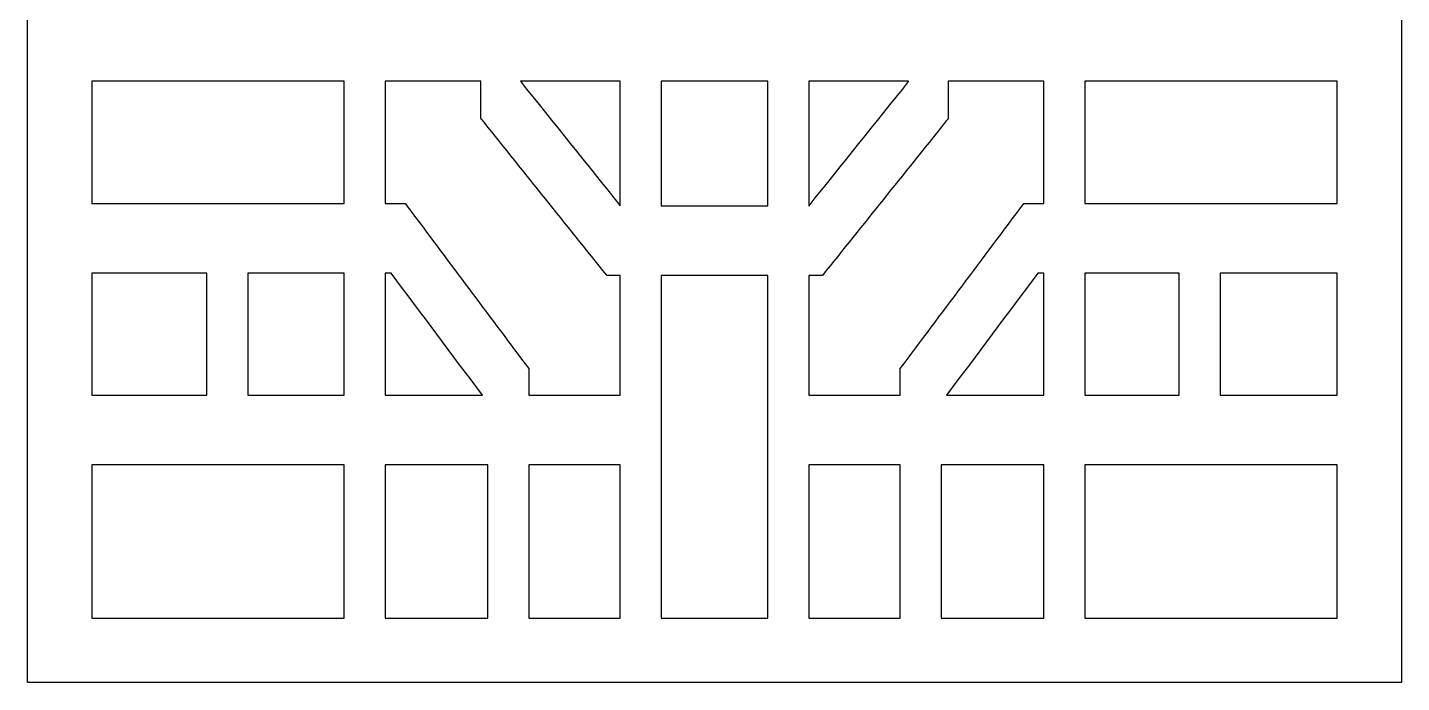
# Model space of a CAD drawing. Header units: centimetres. Extents: x 7.81 to 12.93, y -0.75 to 9.
# Drawn here: x 7.81 to 12.93, y -0.75 to 1.69 of the extents above; entities that cross this region are included whole.
import ezdxf

# ---------------------------------------------------------------- set-up
doc = ezdxf.new("R2010")
doc.units = ezdxf.units.CM
doc.header["$MEASUREMENT"] = 0
doc.layers.add('layer 1', color=7, linetype='Continuous')

msp = doc.modelspace()

# ---------------------------------------------------------------- linework, layer by layer
at = {"layer": 'layer 1', "color": 250, "lineweight": 30}
for points, knots in [([(12.92771, 4.11537), (12.92771, 4.11537), (12.92771, 4.13556), (12.92771, 4.13556), (12.92771, 4.13556), (12.92771, 4.13556), (12.92771, 9.00077), (12.92771, 9.00077), (12.92771, 9.00077), (11.22116, 9.00077), (9.51461, 9.00077), (7.80806, 9.00077), (7.80806, 9.00077), (7.80806, 9.00077), (7.80806, 4.13556), (7.80806, 4.13556), (7.80806, 4.13556), (7.80806, 4.13556), (7.80806, 4.11537), (7.80806, 4.11537), (7.80806, 4.11537), (7.80806, 4.11537), (7.80806, -0.74983), (7.80806, -0.74983), (7.80806, -0.74983), (9.51461, -0.74983), (11.22116, -0.74983), (12.92771, -0.74983), (12.92771, -0.74983), (12.92771, -0.74983), (12.92771, 4.11537), (12.92771, 4.11537)], [0, 0, 0, 0, 0.1111111, 0.1111111, 0.1111111, 0.1111111, 0.2222222, 0.2222222, 0.2222222, 0.2222222, 0.3333333, 0.3333333, 0.3333333, 0.3333333, 0.4444444, 0.4444444, 0.4444444, 0.4444444, 0.5555556, 0.5555556, 0.5555556, 0.5555556, 0.6666667, 0.6666667, 0.6666667, 0.6666667, 0.7777778, 0.7777778, 0.7777778, 0.7777778, 1, 1, 1, 1]), ([(8.04758, 1.0371), (8.04758, 1.18898), (8.04758, 1.34086), (8.04758, 1.49273), (8.04758, 1.49273), (8.36119, 1.49273), (8.67481, 1.49273), (8.98843, 1.49273), (8.98843, 1.49273), (8.98843, 1.34086), (8.98843, 1.18898), (8.98843, 1.0371), (8.98843, 1.0371), (8.67481, 1.0371), (8.36119, 1.0371), (8.04758, 1.0371)], [0, 0, 0, 0, 0.2, 0.2, 0.2, 0.2, 0.4, 0.4, 0.4, 0.4, 0.6, 0.6, 0.6, 0.6, 1, 1, 1, 1]), ([(9.14081, 1.0371), (9.14081, 1.18898), (9.14081, 1.34086), (9.14081, 1.49273), (9.14081, 1.49273), (9.25952, 1.49273), (9.37821, 1.49273), (9.49691, 1.49273), (9.49691, 1.49273), (9.49691, 1.45099), (9.49691, 1.40924), (9.49691, 1.3675), (9.49691, 1.3675), (9.49691, 1.36339), (9.49691, 1.35927), (9.49691, 1.35516), (9.49691, 1.35516), (9.50107, 1.34996), (9.50523, 1.34477), (9.50939, 1.33957), (9.50939, 1.33957), (9.66176, 1.14934), (9.81412, 0.9591), (9.96649, 0.76886), (9.96649, 0.76886), (9.96649, 0.76876), (9.96649, 0.76865), (9.96649, 0.76855), (9.96649, 0.76855), (9.96657, 0.76855), (9.96665, 0.76855), (9.96673, 0.76855), (9.96673, 0.76855), (9.98342, 0.76855), (10.00011, 0.76855), (10.0168, 0.76855), (10.0168, 0.76855), (10.0168, 0.61959), (10.0168, 0.47062), (10.0168, 0.32165), (10.0168, 0.32165), (9.90305, 0.32165), (9.7893, 0.32165), (9.67555, 0.32165), (9.67555, 0.32165), (9.67555, 0.35473), (9.67555, 0.38781), (9.67555, 0.42089), (9.67555, 0.42089), (9.53554, 0.60826), (9.39553, 0.79563), (9.25552, 0.983), (9.25552, 0.983), (9.24204, 1.00103), (9.22857, 1.01907), (9.2151, 1.0371), (9.2151, 1.0371), (9.21137, 1.0371), (9.20764, 1.0371), (9.20392, 1.0371), (9.20392, 1.0371), (9.18288, 1.0371), (9.16185, 1.0371), (9.14081, 1.0371)], [0, 0, 0, 0, 0.0588235, 0.0588235, 0.0588235, 0.0588235, 0.1176471, 0.1176471, 0.1176471, 0.1176471, 0.1764706, 0.1764706, 0.1764706, 0.1764706, 0.2352941, 0.2352941, 0.2352941, 0.2352941, 0.2941176, 0.2941176, 0.2941176, 0.2941176, 0.3529412, 0.3529412, 0.3529412, 0.3529412, 0.4117647, 0.4117647, 0.4117647, 0.4117647, 0.4705882, 0.4705882, 0.4705882, 0.4705882, 0.5294118, 0.5294118, 0.5294118, 0.5294118, 0.5882353, 0.5882353, 0.5882353, 0.5882353, 0.6470588, 0.6470588, 0.6470588, 0.6470588, 0.7058824, 0.7058824, 0.7058824, 0.7058824, 0.7647059, 0.7647059, 0.7647059, 0.7647059, 0.8235294, 0.8235294, 0.8235294, 0.8235294, 0.8823529, 0.8823529, 0.8823529, 0.8823529, 1, 1, 1, 1]), ([(10.0168, 1.49273), (10.0168, 1.33795), (10.0168, 1.18316), (10.0168, 1.02838), (10.0168, 1.02838), (10.01672, 1.02838), (10.01664, 1.02838), (10.01656, 1.02838), (10.01656, 1.02838), (9.89259, 1.18316), (9.76862, 1.33795), (9.64465, 1.49273), (9.64465, 1.49273), (9.7687, 1.49273), (9.89275, 1.49273), (10.0168, 1.49273)], [0, 0, 0, 0, 0.2, 0.2, 0.2, 0.2, 0.4, 0.4, 0.4, 0.4, 0.6, 0.6, 0.6, 0.6, 1, 1, 1, 1]), ([(10.56662, 1.49273), (10.56662, 1.33795), (10.56662, 1.18316), (10.56662, 1.02838), (10.56662, 1.02838), (10.43414, 1.02838), (10.30166, 1.02838), (10.16918, 1.02838), (10.16918, 1.02838), (10.16918, 1.18316), (10.16918, 1.33795), (10.16918, 1.49273), (10.16918, 1.49273), (10.30166, 1.49273), (10.43414, 1.49273), (10.56662, 1.49273)], [0, 0, 0, 0, 0.2, 0.2, 0.2, 0.2, 0.4, 0.4, 0.4, 0.4, 0.6, 0.6, 0.6, 0.6, 1, 1, 1, 1]), ([(11.22411, 1.33539), (11.22903, 1.34153), (11.23394, 1.34767), (11.23886, 1.35382), (11.23886, 1.35382), (11.23886, 1.40012), (11.23886, 1.44643), (11.23886, 1.49273), (11.23886, 1.49273), (11.35756, 1.49273), (11.47626, 1.49273), (11.59496, 1.49273), (11.59496, 1.49273), (11.59496, 1.34086), (11.59496, 1.18898), (11.59496, 1.0371), (11.59496, 1.0371), (11.5702, 1.0371), (11.54544, 1.0371), (11.52068, 1.0371), (11.52068, 1.0371), (11.36719, 0.8317), (11.21371, 0.62629), (11.06022, 0.42089), (11.06022, 0.42089), (11.06022, 0.38781), (11.06022, 0.35473), (11.06022, 0.32165), (11.06022, 0.32165), (10.94649, 0.32165), (10.83275, 0.32165), (10.71901, 0.32165), (10.71901, 0.32165), (10.71901, 0.47062), (10.71901, 0.61959), (10.71901, 0.76855), (10.71901, 0.76855), (10.73605, 0.76855), (10.75308, 0.76855), (10.77012, 0.76855), (10.77012, 0.76855), (10.92145, 0.9575), (11.07278, 1.14645), (11.22411, 1.33539)], [0, 0, 0, 0, 0.0833333, 0.0833333, 0.0833333, 0.0833333, 0.1666667, 0.1666667, 0.1666667, 0.1666667, 0.25, 0.25, 0.25, 0.25, 0.3333333, 0.3333333, 0.3333333, 0.3333333, 0.4166667, 0.4166667, 0.4166667, 0.4166667, 0.5, 0.5, 0.5, 0.5, 0.5833333, 0.5833333, 0.5833333, 0.5833333, 0.6666667, 0.6666667, 0.6666667, 0.6666667, 0.75, 0.75, 0.75, 0.75, 0.8333333, 0.8333333, 0.8333333, 0.8333333, 1, 1, 1, 1]), ([(11.09115, 1.49273), (11.09115, 1.49229), (11.09115, 1.49187), (11.09115, 1.49143), (11.09115, 1.49143), (10.96753, 1.33708), (10.84392, 1.18272), (10.72029, 1.02838), (10.72029, 1.02838), (10.71986, 1.02838), (10.71944, 1.02838), (10.71901, 1.02838), (10.71901, 1.02838), (10.71901, 1.18316), (10.71901, 1.33795), (10.71901, 1.49273), (10.71901, 1.49273), (10.84306, 1.49273), (10.96711, 1.49273), (11.09115, 1.49273)], [0, 0, 0, 0, 0.1666667, 0.1666667, 0.1666667, 0.1666667, 0.3333333, 0.3333333, 0.3333333, 0.3333333, 0.5, 0.5, 0.5, 0.5, 0.6666667, 0.6666667, 0.6666667, 0.6666667, 1, 1, 1, 1]), ([(12.68819, 1.49273), (12.68819, 1.34086), (12.68819, 1.18898), (12.68819, 1.0371), (12.68819, 1.0371), (12.37457, 1.0371), (12.06096, 1.0371), (11.74734, 1.0371), (11.74734, 1.0371), (11.74734, 1.18898), (11.74734, 1.34086), (11.74734, 1.49273), (11.74734, 1.49273), (12.06096, 1.49273), (12.37457, 1.49273), (12.68819, 1.49273)], [0, 0, 0, 0, 0.2, 0.2, 0.2, 0.2, 0.4, 0.4, 0.4, 0.4, 0.6, 0.6, 0.6, 0.6, 1, 1, 1, 1]), ([(8.04758, 0.32165), (8.04758, 0.47352), (8.04758, 0.6254), (8.04758, 0.77727), (8.04758, 0.77727), (8.19041, 0.77727), (8.33325, 0.77727), (8.47609, 0.77727), (8.47609, 0.77727), (8.47609, 0.6254), (8.47609, 0.47352), (8.47609, 0.32165), (8.47609, 0.32165), (8.33325, 0.32165), (8.19041, 0.32165), (8.04758, 0.32165)], [0, 0, 0, 0, 0.2, 0.2, 0.2, 0.2, 0.4, 0.4, 0.4, 0.4, 0.6, 0.6, 0.6, 0.6, 1, 1, 1, 1]), ([(8.98843, 0.77727), (8.98843, 0.6254), (8.98843, 0.47352), (8.98843, 0.32165), (8.98843, 0.32165), (8.86844, 0.32165), (8.74846, 0.32165), (8.62848, 0.32165), (8.62848, 0.32165), (8.62848, 0.47352), (8.62848, 0.6254), (8.62848, 0.77727), (8.62848, 0.77727), (8.74846, 0.77727), (8.86844, 0.77727), (8.98843, 0.77727)], [0, 0, 0, 0, 0.2, 0.2, 0.2, 0.2, 0.4, 0.4, 0.4, 0.4, 0.6, 0.6, 0.6, 0.6, 1, 1, 1, 1]), ([(9.14081, 0.32165), (9.14081, 0.47352), (9.14081, 0.6254), (9.14081, 0.77727), (9.14081, 0.77727), (9.14817, 0.77727), (9.15553, 0.77727), (9.16289, 0.77727), (9.16289, 0.77727), (9.27638, 0.6254), (9.38986, 0.47352), (9.50335, 0.32165), (9.50335, 0.32165), (9.38251, 0.32165), (9.26165, 0.32165), (9.14081, 0.32165)], [0, 0, 0, 0, 0.2, 0.2, 0.2, 0.2, 0.4, 0.4, 0.4, 0.4, 0.6, 0.6, 0.6, 0.6, 1, 1, 1, 1]), ([(10.56662, -0.51031), (10.43414, -0.51031), (10.30166, -0.51031), (10.16918, -0.51031), (10.16918, -0.51031), (10.16918, -0.08403), (10.16918, 0.34226), (10.16918, 0.76855), (10.16918, 0.76855), (10.30166, 0.76855), (10.43414, 0.76855), (10.56662, 0.76855), (10.56662, 0.76855), (10.56662, 0.34226), (10.56662, -0.08403), (10.56662, -0.51031)], [0, 0, 0, 0, 0.2, 0.2, 0.2, 0.2, 0.4, 0.4, 0.4, 0.4, 0.6, 0.6, 0.6, 0.6, 1, 1, 1, 1]), ([(11.59496, 0.77727), (11.59496, 0.6254), (11.59496, 0.47352), (11.59496, 0.32165), (11.59496, 0.32165), (11.47412, 0.32165), (11.35327, 0.32165), (11.23242, 0.32165), (11.23242, 0.32165), (11.34591, 0.47352), (11.4594, 0.6254), (11.57289, 0.77727), (11.57289, 0.77727), (11.58024, 0.77727), (11.5876, 0.77727), (11.59496, 0.77727)], [0, 0, 0, 0, 0.2, 0.2, 0.2, 0.2, 0.4, 0.4, 0.4, 0.4, 0.6, 0.6, 0.6, 0.6, 1, 1, 1, 1]), ([(11.74734, 0.32165), (11.74734, 0.47352), (11.74734, 0.6254), (11.74734, 0.77727), (11.74734, 0.77727), (11.86456, 0.77727), (11.98178, 0.77727), (12.09899, 0.77727), (12.09899, 0.77727), (12.09899, 0.6254), (12.09899, 0.47352), (12.09899, 0.32165), (12.09899, 0.32165), (11.98178, 0.32165), (11.86456, 0.32165), (11.74734, 0.32165)], [0, 0, 0, 0, 0.2, 0.2, 0.2, 0.2, 0.4, 0.4, 0.4, 0.4, 0.6, 0.6, 0.6, 0.6, 1, 1, 1, 1]), ([(12.68819, 0.77727), (12.68819, 0.6254), (12.68819, 0.47352), (12.68819, 0.32165), (12.68819, 0.32165), (12.54259, 0.32165), (12.39699, 0.32165), (12.25138, 0.32165), (12.25138, 0.32165), (12.25138, 0.47352), (12.25138, 0.6254), (12.25138, 0.77727), (12.25138, 0.77727), (12.39699, 0.77727), (12.54259, 0.77727), (12.68819, 0.77727)], [0, 0, 0, 0, 0.2, 0.2, 0.2, 0.2, 0.4, 0.4, 0.4, 0.4, 0.6, 0.6, 0.6, 0.6, 1, 1, 1, 1]), ([(8.98843, -0.51031), (8.67481, -0.51031), (8.36119, -0.51031), (8.04758, -0.51031), (8.04758, -0.51031), (8.04758, -0.3196), (8.04758, -0.12889), (8.04758, 0.06182), (8.04758, 0.06182), (8.36119, 0.06182), (8.67481, 0.06182), (8.98843, 0.06182), (8.98843, 0.06182), (8.98843, -0.12889), (8.98843, -0.3196), (8.98843, -0.51031)], [0, 0, 0, 0, 0.2, 0.2, 0.2, 0.2, 0.4, 0.4, 0.4, 0.4, 0.6, 0.6, 0.6, 0.6, 1, 1, 1, 1]), ([(9.52316, -0.51031), (9.39571, -0.51031), (9.26826, -0.51031), (9.14081, -0.51031), (9.14081, -0.51031), (9.14081, -0.3196), (9.14081, -0.12889), (9.14081, 0.06182), (9.14081, 0.06182), (9.26826, 0.06182), (9.39571, 0.06182), (9.52316, 0.06182), (9.52316, 0.06182), (9.52316, -0.12889), (9.52316, -0.3196), (9.52316, -0.51031)], [0, 0, 0, 0, 0.2, 0.2, 0.2, 0.2, 0.4, 0.4, 0.4, 0.4, 0.6, 0.6, 0.6, 0.6, 1, 1, 1, 1]), ([(10.0168, -0.51031), (9.90305, -0.51031), (9.7893, -0.51031), (9.67555, -0.51031), (9.67555, -0.51031), (9.67555, -0.3196), (9.67555, -0.12889), (9.67555, 0.06182), (9.67555, 0.06182), (9.7893, 0.06182), (9.90305, 0.06182), (10.0168, 0.06182), (10.0168, 0.06182), (10.0168, -0.12889), (10.0168, -0.3196), (10.0168, -0.51031)], [0, 0, 0, 0, 0.2, 0.2, 0.2, 0.2, 0.4, 0.4, 0.4, 0.4, 0.6, 0.6, 0.6, 0.6, 1, 1, 1, 1]), ([(11.06022, -0.51031), (10.94649, -0.51031), (10.83275, -0.51031), (10.71901, -0.51031), (10.71901, -0.51031), (10.71901, -0.3196), (10.71901, -0.12889), (10.71901, 0.06182), (10.71901, 0.06182), (10.83275, 0.06182), (10.94649, 0.06182), (11.06022, 0.06182), (11.06022, 0.06182), (11.06022, -0.12889), (11.06022, -0.3196), (11.06022, -0.51031)], [0, 0, 0, 0, 0.2, 0.2, 0.2, 0.2, 0.4, 0.4, 0.4, 0.4, 0.6, 0.6, 0.6, 0.6, 1, 1, 1, 1]), ([(11.59496, -0.51031), (11.46751, -0.51031), (11.34006, -0.51031), (11.21261, -0.51031), (11.21261, -0.51031), (11.21261, -0.3196), (11.21261, -0.12889), (11.21261, 0.06182), (11.21261, 0.06182), (11.34006, 0.06182), (11.46751, 0.06182), (11.59496, 0.06182), (11.59496, 0.06182), (11.59496, -0.12889), (11.59496, -0.3196), (11.59496, -0.51031)], [0, 0, 0, 0, 0.2, 0.2, 0.2, 0.2, 0.4, 0.4, 0.4, 0.4, 0.6, 0.6, 0.6, 0.6, 1, 1, 1, 1]), ([(12.68819, 0.06182), (12.68819, -0.12889), (12.68819, -0.3196), (12.68819, -0.51031), (12.68819, -0.51031), (12.37457, -0.51031), (12.06096, -0.51031), (11.74734, -0.51031), (11.74734, -0.51031), (11.74734, -0.3196), (11.74734, -0.12889), (11.74734, 0.06182), (11.74734, 0.06182), (12.06096, 0.06182), (12.37457, 0.06182), (12.68819, 0.06182)], [0, 0, 0, 0, 0.2, 0.2, 0.2, 0.2, 0.4, 0.4, 0.4, 0.4, 0.6, 0.6, 0.6, 0.6, 1, 1, 1, 1])]:
    msp.add_open_spline(points, degree=3, knots=knots, dxfattribs=at)

doc.saveas('drawing.dxf')
